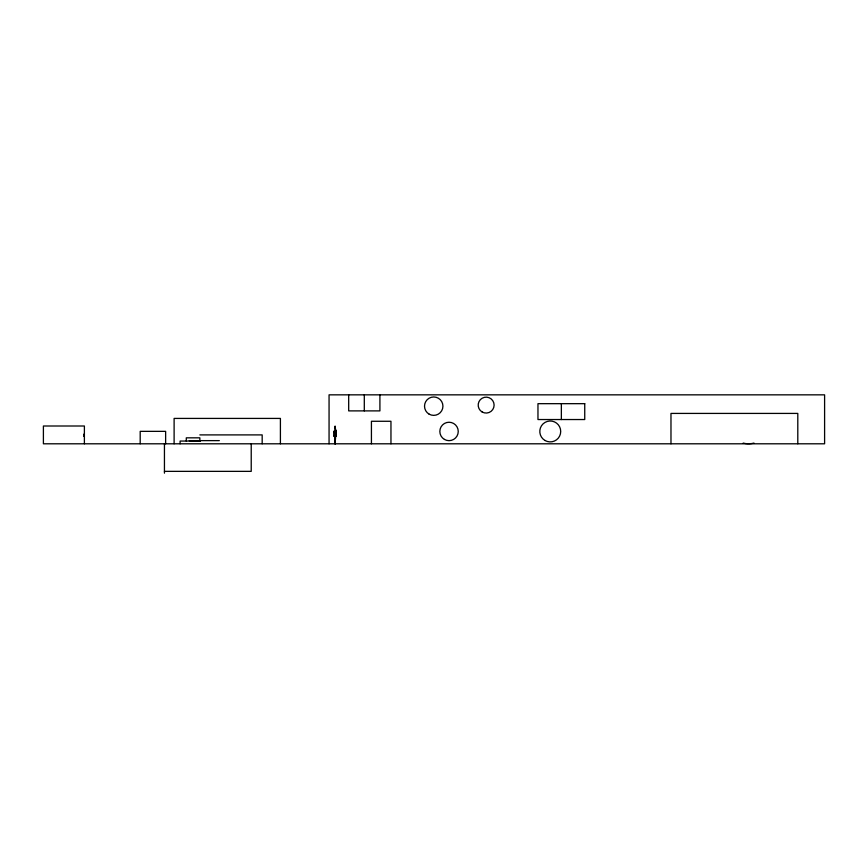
<?xml version="1.0" encoding="UTF-8"?>
<svg xmlns="http://www.w3.org/2000/svg" width="868" height="868" viewBox="0 0 868 868"><rect width="100%" height="100%" fill="white"/><g stroke="black" fill="none" stroke-linecap="round" stroke-linejoin="round"><path stroke-width="1.3" d="M334.516 430.821L335.005 443.798L335.102 436.376M335.949 436.268L336.014 434.998L336.122 436.116M334.147 431.331L334.267 436.409L334.147 431.331C336.35 428.792 334.05 425.168 335.352 429.052M335.742 430.68L335.775 435.161L334.419 434.922M335.156 443.798L334.733 443.06M335.428 439.534L335.71 435.118M335.308 443.798L334.733 443.233M334.712 427.002L335.113 426.079L335.33 428.108M199.857 434.901L262.179 434.901L262.179 443.798M189.289 440.629L219.333 440.629M200.389 441.063L180.099 441.063L180.099 443.798M164.443 471.357L251.221 471.357L251.221 443.798M335.189 443.266L335.352 439.382M335.428 428.738L336.187 431.005L336.003 434.998M334.245 436.387L334.104 435.769M336.252 435.042L336.122 431.092M797.8 443.798L797.8 413.418L670.975 413.418L670.975 443.798M561.357 403.674L561.357 419.537M390.958 443.798L390.958 421.273L371.428 421.273L371.428 443.798M379.913 394.842L379.913 410.889L348.686 410.889L348.686 394.842M364.3 394.842L364.3 410.889M329.059 443.798L329.059 394.842L824.6 394.842L824.6 443.798L43.4 443.798L43.4 426.004L84.391 426.004L84.391 443.798M280.407 443.798L280.407 418.419L174.11 418.419L174.11 443.798M199.857 441.063L199.857 437.83L186.294 437.83L186.294 441.063M165.636 443.798L165.636 431.353L140.193 431.353L140.193 443.798M164.443 443.798L164.443 473.158M753.977 443.081A20.875 20.875 0 0 1 743.171 443.081M83.827 434.152A4.416 4.416 0 0 1 83.827 436.43M584.739 403.674L537.965 403.674L537.965 419.537L584.739 419.537L584.739 403.674M429.118 414.144A9.212 9.212 0 0 0 442.93 406.17A9.212 9.212 0 0 0 429.118 398.195A9.212 9.212 0 0 0 429.118 414.144M444.438 439.425A9.212 9.212 0 0 0 458.25 431.45A9.212 9.212 0 0 0 444.438 423.476A9.212 9.212 0 0 0 444.438 439.425M545.028 440.499A10.449 10.449 0 0 0 560.706 431.45A10.449 10.449 0 0 0 545.028 422.401A10.449 10.449 0 0 0 545.028 440.499M482.163 411.996A7.964 7.964 0 0 0 494.109 405.096A7.964 7.964 0 0 0 482.163 398.206A7.964 7.964 0 0 0 482.163 411.996"/></g></svg>
